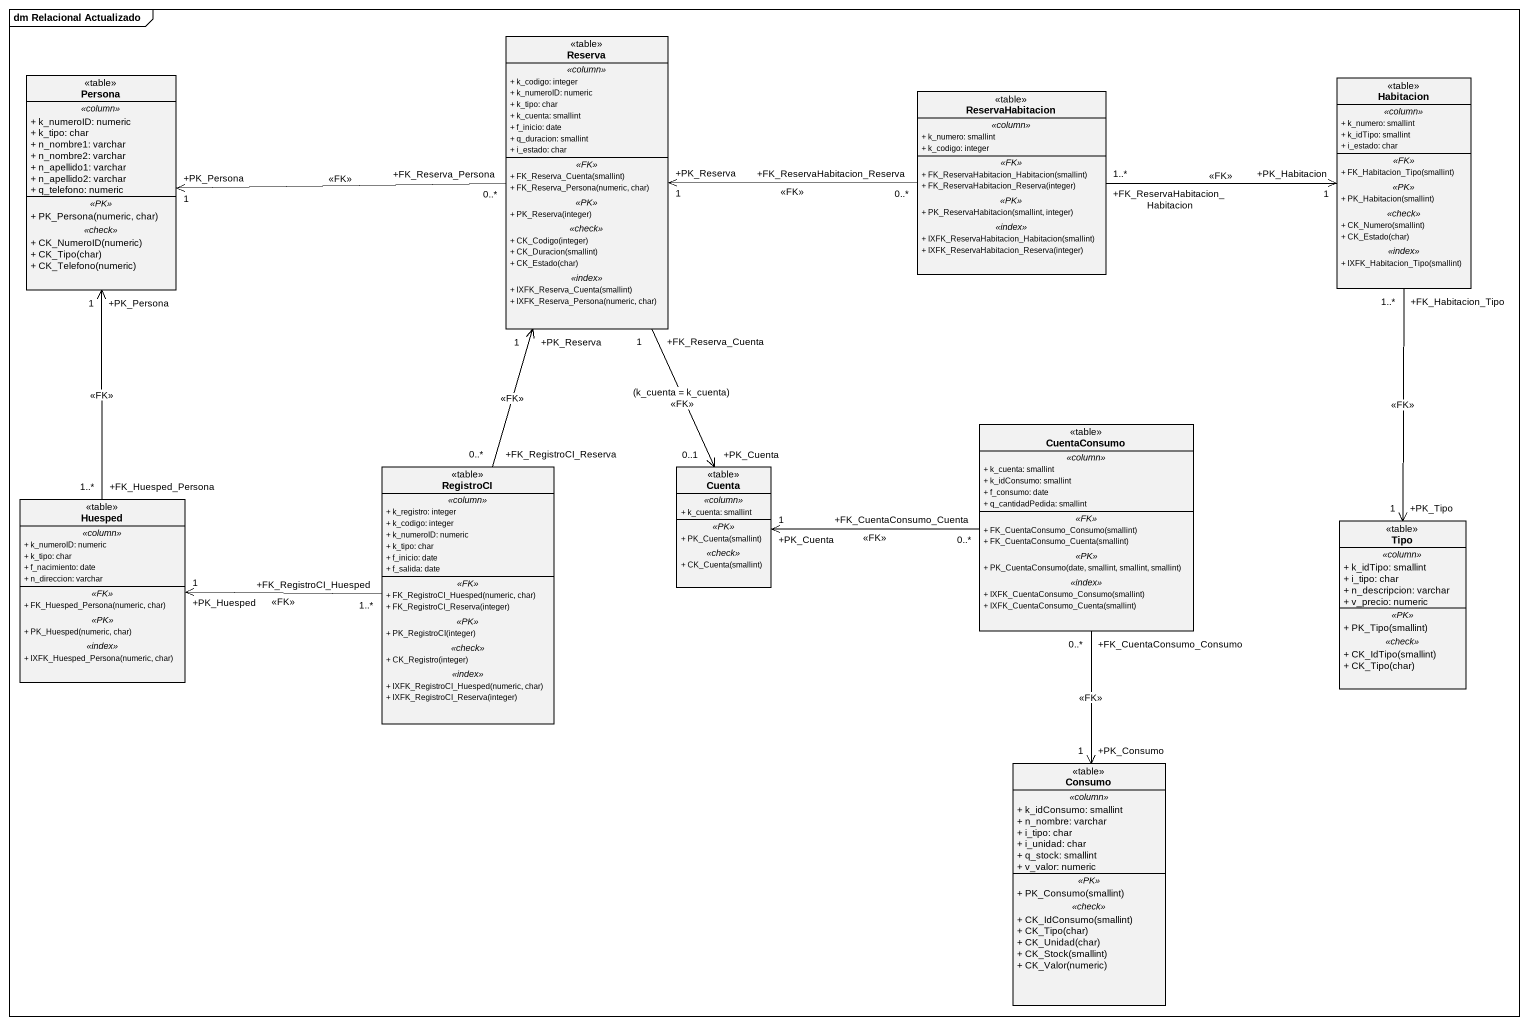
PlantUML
@startuml
mainframe dm Relacional Actualizado
hide circle
hide empty members
skinparam classAttributeIconSize 0
class Persona <<table>> {
  .. <<column>> ..
  + k_numeroID: numeric
  + k_tipo: char
  + n_nombre1: varchar
  + n_nombre2: varchar
  + n_apellido1: varchar
  + n_apellido2: varchar
  + q_telefono: numeric
  .. <<PK>> ..
  + PK_Persona(numeric, char)
  .. <<check>> ..
  + CK_NumeroID(numeric)
  + CK_Tipo(char)
  + CK_Telefono(numeric)
}
class Reserva <<table>> {
  .. <<column>> ..
  + k_codigo: integer
  + k_numeroID: numeric
  + k_tipo: char
  + k_cuenta: smallint
  + f_inicio: date
  + q_duracion: smallint
  + i_estado: char
  .. <<FK>> ..
  + FK_Reserva_Cuenta(smallint)
  + FK_Reserva_Persona(numeric, char)
  .. <<PK>> ..
  + PK_Reserva(integer)
  .. <<check>> ..
  + CK_Codigo(integer)
  + CK_Duracion(smallint)
  + CK_Estado(char)
  .. <<index>> ..
  + IXFK_Reserva_Cuenta(smallint)
  + IXFK_Reserva_Persona(numeric, char)
}
class ReservaHabitacion <<table>> {
  .. <<column>> ..
  + k_numero: smallint
  + k_codigo: integer
  .. <<FK>> ..
  + FK_ReservaHabitacion_Habitacion(smallint)
  + FK_ReservaHabitacion_Reserva(integer)
  .. <<PK>> ..
  + PK_ReservaHabitacion(smallint, integer)
  .. <<index>> ..
  + IXFK_ReservaHabitacion_Habitacion(smallint)
  + IXFK_ReservaHabitacion_Reserva(integer)
}
class Habitacion <<table>> {
  .. <<column>> ..
  + k_numero: smallint
  + k_idTipo: smallint
  + i_estado: char
  .. <<FK>> ..
  + FK_Habitacion_Tipo(smallint)
  .. <<PK>> ..
  + PK_Habitacion(smallint)
  .. <<check>> ..
  + CK_Numero(smallint)
  + CK_Estado(char)
  .. <<index>> ..
  + IXFK_Habitacion_Tipo(smallint)
}
class CuentaConsumo <<table>> {
  .. <<column>> ..
  + k_cuenta: smallint
  + k_idConsumo: smallint
  + f_consumo: date
  + q_cantidadPedida: smallint
  .. <<FK>> ..
  + FK_CuentaConsumo_Consumo(smallint)
  + FK_CuentaConsumo_Cuenta(smallint)
  .. <<PK>> ..
  + PK_CuentaConsumo(date, smallint, smallint, smallint)
  .. <<index>> ..
  + IXFK_CuentaConsumo_Consumo(smallint)
  + IXFK_CuentaConsumo_Cuenta(smallint)
}
class RegistroCI <<table>> {
  .. <<column>> ..
  + k_registro: integer
  + k_codigo: integer
  + k_numeroID: numeric
  + k_tipo: char
  + f_inicio: date
  + f_salida: date
  .. <<FK>> ..
  + FK_RegistroCI_Huesped(numeric, char)
  + FK_RegistroCI_Reserva(integer)
  .. <<PK>> ..
  + PK_RegistroCI(integer)
  .. <<check>> ..
  + CK_Registro(integer)
  .. <<index>> ..
  + IXFK_RegistroCI_Huesped(numeric, char)
  + IXFK_RegistroCI_Reserva(integer)
}
class Cuenta <<table>> {
  .. <<column>> ..
  + k_cuenta: smallint
  .. <<PK>> ..
  + PK_Cuenta(smallint)
  .. <<check>> ..
  + CK_Cuenta(smallint)
}
class Huesped <<table>> {
  .. <<column>> ..
  + k_numeroID: numeric
  + k_tipo: char
  + f_nacimiento: date
  + n_direccion: varchar
  .. <<FK>> ..
  + FK_Huesped_Persona(numeric, char)
  .. <<PK>> ..
  + PK_Huesped(numeric, char)
  .. <<index>> ..
  + IXFK_Huesped_Persona(numeric, char)
}
class Tipo <<table>> {
  .. <<column>> ..
  + k_idTipo: smallint
  + i_tipo: char
  + n_descripcion: varchar
  + v_precio: numeric
  .. <<PK>> ..
  + PK_Tipo(smallint)
  .. <<check>> ..
  + CK_IdTipo(smallint)
  + CK_Tipo(char)
}
class Consumo <<table>> {
  .. <<column>> ..
  + k_idConsumo: smallint
  + n_nombre: varchar
  + i_tipo: char
  + i_unidad: char
  + q_stock: smallint
  + v_valor: numeric
  .. <<PK>> ..
  + PK_Consumo(smallint)
  .. <<check>> ..
  + CK_IdConsumo(smallint)
  + CK_Tipo(char)
  + CK_Unidad(char)
  + CK_Stock(smallint)
  + CK_Valor(numeric)
}
Reserva "+FK_Reserva_Persona\n0..*" -left-> "+PK_Persona\n1" Persona : <<FK>>
Reserva "+FK_Reserva_Cuenta\n1" --> "+PK_Cuenta\n0..1" Cuenta : (k_cuenta = k_cuenta)\n<<FK>>
ReservaHabitacion "+FK_ReservaHabitacion_Reserva\n0..*" -left-> "+PK_Reserva\n1" Reserva : <<FK>>
ReservaHabitacion "+FK_ReservaHabitacion_Habitacion\n1..*" -right-> "+PK_Habitacion\n1" Habitacion : <<FK>>
Habitacion "+FK_Habitacion_Tipo\n1..*" --> "+PK_Tipo\n1" Tipo : <<FK>>
CuentaConsumo "+FK_CuentaConsumo_Cuenta\n0..*" -left-> "+PK_Cuenta\n1" Cuenta : <<FK>>
CuentaConsumo "+FK_CuentaConsumo_Consumo\n0..*" --> "+PK_Consumo\n1" Consumo : <<FK>>
RegistroCI "+FK_RegistroCI_Reserva\n0..*" -up-> "+PK_Reserva\n1" Reserva : <<FK>>
RegistroCI "+FK_RegistroCI_Huesped\n1..*" -left-> "+PK_Huesped\n1" Huesped : <<FK>>
Huesped "+FK_Huesped_Persona\n1..*" -up-> "+PK_Persona\n1" Persona : <<FK>>
@enduml
